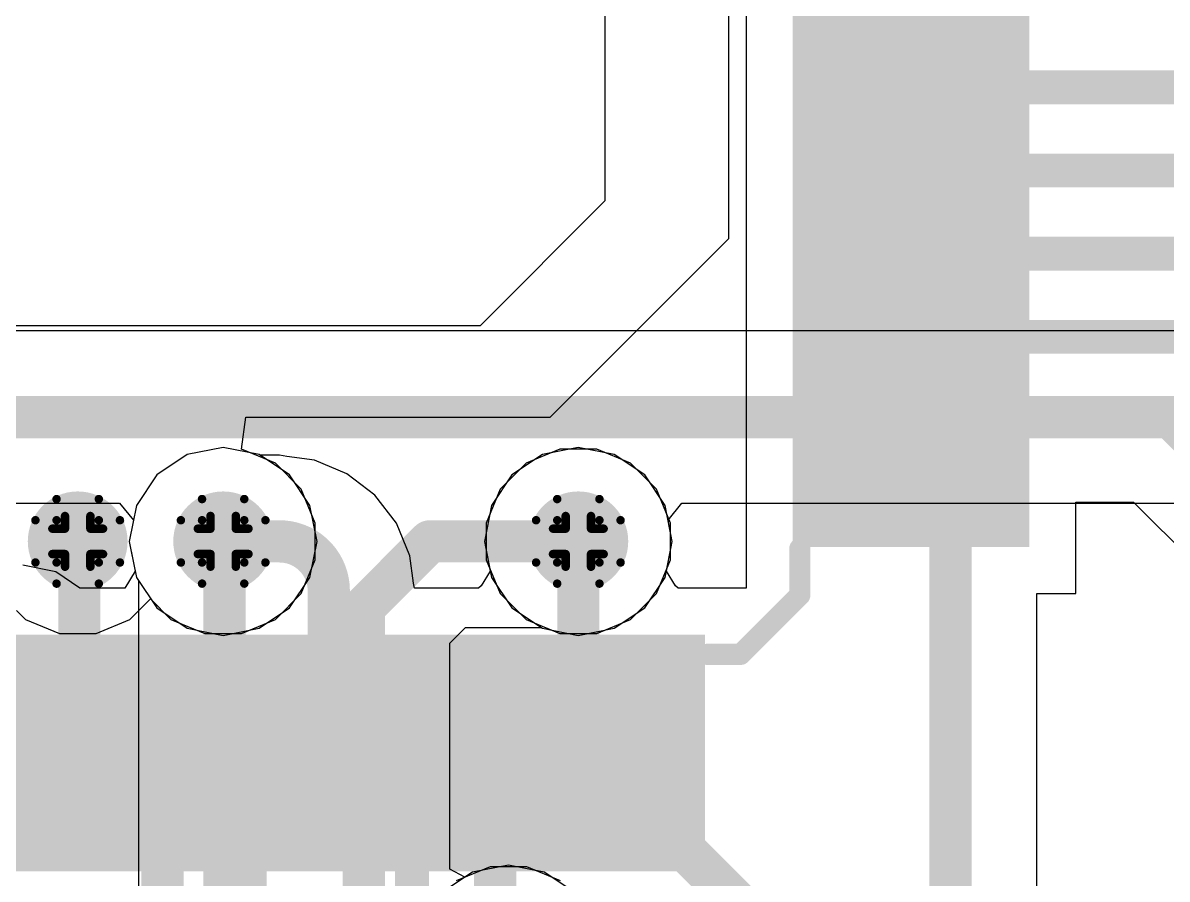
# Model space of a CAD drawing. Header units: inches. Extents: x 0 to 198, y 0 to 199.
# Drawn here: x 3.6779 to 3.9487, y 3.0041 to 3.2067 of the extents above; entities that cross this region are included whole.
import ezdxf

# ---------------------------------------------------------------- set-up
doc = ezdxf.new("R2010")
doc.units = ezdxf.units.IN
doc.header["$MEASUREMENT"] = 0
for name, color, linetype in [('Bottom Layer', 5, 'Continuous'), ('Drill Drawing', 1, 'Continuous'), ('Layer 1', 16, 'Continuous'), ('Layer 2', 76, 'Continuous'), ('Top Layer', 1, 'Continuous'), ('Top Overlay', 2, 'Continuous'), ('Top Paste', 8, 'Continuous'), ('Top Solder', 216, 'Continuous'), ('Via Holes', 16, 'Continuous')]:
    doc.layers.add(name, color=color, linetype=linetype)

# ---------------------------------------------------------------- blocks, each defined once
blk = doc.blocks.new('48_LQFP__7_7___33')
at = {"layer": 'Top Layer'}
for points in [[(-0.00354, 0.19134), (-0.00354, 0.14331), (-0.01614, 0.14331), (-0.01614, 0.19134)], [(0.01614, 0.19134), (0.01614, 0.14331), (0.00354, 0.14331), (0.00354, 0.19134)], [(0.03583, 0.19134), (0.03583, 0.14331), (0.02323, 0.14331), (0.02323, 0.19134)], [(0.05551, 0.19134), (0.05551, 0.14331), (0.04291, 0.14331), (0.04291, 0.19134)], [(0.0752, 0.19134), (0.0752, 0.14331), (0.0626, 0.14331), (0.0626, 0.19134)], [(0.09488, 0.19134), (0.09488, 0.14331), (0.08228, 0.14331), (0.08228, 0.19134)], [(0.11457, 0.19134), (0.11457, 0.14331), (0.10197, 0.14331), (0.10197, 0.19134)], [(0.19134, 0.11457), (0.19134, 0.10197), (0.14331, 0.10197), (0.14331, 0.11457)], [(0.19134, 0.09488), (0.19134, 0.08228), (0.14331, 0.08228), (0.14331, 0.09488)], [(0.19134, 0.0752), (0.19134, 0.0626), (0.14331, 0.0626), (0.14331, 0.0752)], [(0.19134, 0.05551), (0.19134, 0.04291), (0.14331, 0.04291), (0.14331, 0.05551)], [(0.19134, 0.03583), (0.19134, 0.02323), (0.14331, 0.02323), (0.14331, 0.03583)], [(0.19134, 0.01614), (0.19134, 0.00354), (0.14331, 0.00354), (0.14331, 0.01614)], [(0.19134, -0.00354), (0.19134, -0.01614), (0.14331, -0.01614), (0.14331, -0.00354)], [(0.19134, -0.02323), (0.19134, -0.03583), (0.14331, -0.03583), (0.14331, -0.02323)]]:
    blk.add_hatch(color=1, dxfattribs=at).paths.add_polyline_path(points)
at = {"layer": 'Top Paste'}
for points in [[(-0.00354, 0.19134), (-0.00354, 0.14331), (-0.01614, 0.14331), (-0.01614, 0.19134)], [(0.01614, 0.19134), (0.01614, 0.14331), (0.00354, 0.14331), (0.00354, 0.19134)], [(0.03583, 0.19134), (0.03583, 0.14331), (0.02323, 0.14331), (0.02323, 0.19134)], [(0.05551, 0.19134), (0.05551, 0.14331), (0.04291, 0.14331), (0.04291, 0.19134)], [(0.0752, 0.19134), (0.0752, 0.14331), (0.0626, 0.14331), (0.0626, 0.19134)], [(0.09488, 0.19134), (0.09488, 0.14331), (0.08228, 0.14331), (0.08228, 0.19134)], [(0.11457, 0.19134), (0.11457, 0.14331), (0.10197, 0.14331), (0.10197, 0.19134)], [(0.19134, 0.11457), (0.19134, 0.10197), (0.14331, 0.10197), (0.14331, 0.11457)], [(0.19134, 0.09488), (0.19134, 0.08228), (0.14331, 0.08228), (0.14331, 0.09488)], [(0.19134, 0.0752), (0.19134, 0.0626), (0.14331, 0.0626), (0.14331, 0.0752)], [(0.19134, 0.05551), (0.19134, 0.04291), (0.14331, 0.04291), (0.14331, 0.05551)], [(0.19134, 0.03583), (0.19134, 0.02323), (0.14331, 0.02323), (0.14331, 0.03583)], [(0.19134, 0.01614), (0.19134, 0.00354), (0.14331, 0.00354), (0.14331, 0.01614)], [(0.19134, -0.00354), (0.19134, -0.01614), (0.14331, -0.01614), (0.14331, -0.00354)], [(0.19134, -0.02323), (0.19134, -0.03583), (0.14331, -0.03583), (0.14331, -0.02323)]]:
    blk.add_hatch(color=8, dxfattribs=at).paths.add_polyline_path(points)
at = {"layer": 'Top Solder'}
for points in [[(0.00046, 0.19534), (0.00046, 0.13931), (-0.02014, 0.13931), (-0.02014, 0.19534)], [(0.02014, 0.19534), (0.02014, 0.13931), (-0.00046, 0.13931), (-0.00046, 0.19534)], [(0.03983, 0.19534), (0.03983, 0.13931), (0.01923, 0.13931), (0.01923, 0.19534)], [(0.05951, 0.19534), (0.05951, 0.13931), (0.03891, 0.13931), (0.03891, 0.19534)], [(0.0792, 0.19534), (0.0792, 0.13931), (0.0586, 0.13931), (0.0586, 0.19534)], [(0.09888, 0.19534), (0.09888, 0.13931), (0.07828, 0.13931), (0.07828, 0.19534)], [(0.11857, 0.19534), (0.11857, 0.13931), (0.09797, 0.13931), (0.09797, 0.19534)], [(0.19534, 0.11857), (0.19534, 0.09797), (0.13931, 0.09797), (0.13931, 0.11857)], [(0.19534, 0.09888), (0.19534, 0.07828), (0.13931, 0.07828), (0.13931, 0.09888)], [(0.19534, 0.0792), (0.19534, 0.0586), (0.13931, 0.0586), (0.13931, 0.0792)], [(0.19534, 0.05951), (0.19534, 0.03891), (0.13931, 0.03891), (0.13931, 0.05951)], [(0.19534, 0.03983), (0.19534, 0.01923), (0.13931, 0.01923), (0.13931, 0.03983)], [(0.19534, 0.02014), (0.19534, -0.00046), (0.13931, -0.00046), (0.13931, 0.02014)], [(0.19534, 0.00046), (0.19534, -0.02014), (0.13931, -0.02014), (0.13931, 0.00046)], [(0.19534, -0.01923), (0.19534, -0.03983), (0.13931, -0.03983), (0.13931, -0.01923)], [(0.19534, -0.03891), (0.19534, -0.05951), (0.13931, -0.05951), (0.13931, -0.03891)]]:
    blk.add_hatch(color=216, dxfattribs=at).paths.add_polyline_path(points)
at = {"layer": 'Top Overlay'}
for points in [[(0.13, 0.141, 0.005, 0.005, 0), (0.119, 0.141, 0.005, 0.005, 0)], [(0.144, 0.127, 0.005, 0.005, 0), (0.13, 0.141, 0.005, 0.005, 0)], [(0.144, 0.119, 0.005, 0.005, 0), (0.144, 0.127, 0.005, 0.005, 0)]]:
    blk.add_lwpolyline(points, format="xyseb", dxfattribs=at)
for points in [[(0.11775, 0.141, 0.0025, 0.0025, 1), (0.12025, 0.141, 0.0025, 0.0025, 1)], [(0.12875, 0.141, 0.0025, 0.0025, 1), (0.13125, 0.141, 0.0025, 0.0025, 1)], [(0.12875, 0.141, 0.0025, 0.0025, 1), (0.13125, 0.141, 0.0025, 0.0025, 1)], [(0.14275, 0.127, 0.0025, 0.0025, 1), (0.14525, 0.127, 0.0025, 0.0025, 1)], [(0.14275, 0.127, 0.0025, 0.0025, 1), (0.14525, 0.127, 0.0025, 0.0025, 1)], [(0.14275, 0.119, 0.0025, 0.0025, 1), (0.14525, 0.119, 0.0025, 0.0025, 1)]]:
    blk.add_lwpolyline(points, format="xyseb", close=True, dxfattribs=at)

msp = doc.modelspace()

# ---------------------------------------------------------------- hatches: boundary and pattern name
at = {"layer": 'Bottom Layer'}
h = msp.add_hatch(color=5, dxfattribs=at)
edge = h.paths.add_edge_path()
edge.add_arc((3.6909, 3.08401), 0.01181, 0, 360)
h = msp.add_hatch(color=5, dxfattribs=at)
edge = h.paths.add_edge_path()
edge.add_arc((3.72533, 3.08401), 0.01181, 0, 360)
h = msp.add_hatch(color=5, dxfattribs=at)
edge = h.paths.add_edge_path()
edge.add_arc((3.80939, 3.08401), 0.01181, 0, 360)
at = {"layer": 'Layer 1'}
h = msp.add_hatch(color=16, dxfattribs=at)
edge = h.paths.add_edge_path()
edge.add_arc((3.6909, 3.08401), 0.01181, 0, 360)
h = msp.add_hatch(color=16, dxfattribs=at)
edge = h.paths.add_edge_path()
edge.add_arc((3.72533, 3.08401), 0.01181, 0, 360)
h = msp.add_hatch(color=16, dxfattribs=at)
edge = h.paths.add_edge_path()
edge.add_arc((3.80939, 3.08401), 0.01181, 0, 360)
at = {"layer": 'Layer 2'}
h = msp.add_hatch(color=76, dxfattribs=at)
edge = h.paths.add_edge_path()
edge.add_arc((3.6909, 3.08401), 0.01181, 0, 360)
h = msp.add_hatch(color=76, dxfattribs=at)
edge = h.paths.add_edge_path()
edge.add_arc((3.72533, 3.08401), 0.01181, 0, 360)
h = msp.add_hatch(color=76, dxfattribs=at)
edge = h.paths.add_edge_path()
edge.add_arc((3.80939, 3.08401), 0.01181, 0, 360)
at = {"layer": 'Top Layer'}
h = msp.add_hatch(color=1, dxfattribs=at)
edge = h.paths.add_edge_path()
edge.add_arc((3.6909, 3.08401), 0.01181, 0, 360)
h = msp.add_hatch(color=1, dxfattribs=at)
edge = h.paths.add_edge_path()
edge.add_arc((3.72533, 3.08401), 0.01181, 0, 360)
h = msp.add_hatch(color=1, dxfattribs=at)
edge = h.paths.add_edge_path()
edge.add_arc((3.80939, 3.08401), 0.01181, 0, 360)
at = {"layer": 'Via Holes'}
h = msp.add_hatch(color=7, dxfattribs=at)
edge = h.paths.add_edge_path()
edge.add_arc((3.6909, 3.08401), 0.00591, 0, 360)
h = msp.add_hatch(color=7, dxfattribs=at)
edge = h.paths.add_edge_path()
edge.add_arc((3.72533, 3.08401), 0.00591, 0, 360)
h = msp.add_hatch(color=7, dxfattribs=at)
edge = h.paths.add_edge_path()
edge.add_arc((3.80939, 3.08401), 0.00591, 0, 360)

# ---------------------------------------------------------------- linework, layer by layer
at = {"layer": 'Bottom Layer'}
for p, q in [((3.96196, 3.1338), (3.62372, 3.1338)), ((3.67605, 3.09302), (3.70081, 3.09302)), ((3.70081, 3.09302), (3.70409, 3.08902)), ((3.83063, 3.08902), (3.83391, 3.09302)), ((3.83391, 3.09302), (3.95351, 3.09302)), ((3.70409, 3.08902), (3.7031, 3.08401)), ((3.83163, 3.08401), (3.83063, 3.08902)), ((3.7031, 3.08401), (3.70479, 3.0755)), ((3.82993, 3.0755), (3.83163, 3.08401)), ((3.70479, 3.0755), (3.70527, 3.07477)), ((3.70527, 3.07477), (3.70527, 2.76724)), ((3.82511, 3.06829), (3.82993, 3.0755)), ((3.8179, 3.06347), (3.82511, 3.06829)), ((3.77901, 3.05994), (3.78269, 3.06362)), ((3.78269, 3.06362), (3.80065, 3.06362)), ((3.80065, 3.06362), (3.80088, 3.06347)), ((3.80088, 3.06347), (3.80939, 3.06177)), ((3.80939, 3.06177), (3.8179, 3.06347)), ((3.77901, 3.00643), (3.77901, 3.05994)), ((3.78253, 3.00454), (3.77901, 3.00643)), ((3.79283, 3.00743), (3.78432, 3.00574)), ((3.80134, 3.00574), (3.79283, 3.00743)), ((3.78432, 3.00574), (3.78253, 3.00454)), ((3.80855, 3.00092), (3.80134, 3.00574))]:
    msp.add_line(p, q, dxfattribs=at)
for points in [[(3.60394, 3.11341, 0.01, 0.01, 0), (3.96196, 3.11341, 0.01, 0.01, 0)], [(3.72533, 3.08401, 0.01, 0.01, 0), (3.72567, 3.08368, 0.01, 0.01, 0)], [(3.72567, 2.33233, 0.01, 0.01, 0), (3.72567, 3.08368, 0.01, 0.01, 0)], [(3.75862, 3.06838, 0.01, 0.01, 0), (3.77424, 3.08401, 0.01, 0.01, 0)], [(3.77424, 3.08401, 0.01, 0.01, 0), (3.80939, 3.08401, 0.01, 0.01, 0)], [(3.75862, 2.35138, 0.01, 0.01, 0), (3.75862, 3.06838, 0.01, 0.01, 0)]]:
    msp.add_lwpolyline(points, format="xyseb", dxfattribs=at)
for points in [[(3.72283, 3.08401, 0.005, 0.005, 1), (3.72783, 3.08401, 0.005, 0.005, 1)], [(3.72317, 3.08368, 0.005, 0.005, 1), (3.72817, 3.08368, 0.005, 0.005, 1)], [(3.72317, 3.08368, 0.005, 0.005, 1), (3.72817, 3.08368, 0.005, 0.005, 1)], [(3.77174, 3.08401, 0.005, 0.005, 1), (3.77674, 3.08401, 0.005, 0.005, 1)], [(3.77174, 3.08401, 0.005, 0.005, 1), (3.77674, 3.08401, 0.005, 0.005, 1)], [(3.80689, 3.08401, 0.005, 0.005, 1), (3.81189, 3.08401, 0.005, 0.005, 1)], [(3.75612, 3.06838, 0.005, 0.005, 1), (3.76112, 3.06838, 0.005, 0.005, 1)], [(3.75612, 3.06838, 0.005, 0.005, 1), (3.76112, 3.06838, 0.005, 0.005, 1)]]:
    msp.add_lwpolyline(points, format="xyseb", close=True, dxfattribs=at)
at = {"layer": 'Drill Drawing'}
for points in [[(3.6859, 3.08901, 0.002, 0.002, 0), (3.6859, 3.09401, 0.002, 0.002, 0)], [(3.6859, 3.09401, 0.002, 0.002, 0), (3.6959, 3.09401, 0.002, 0.002, 0)], [(3.6959, 3.08901, 0.002, 0.002, 0), (3.6959, 3.09401, 0.002, 0.002, 0)], [(3.72033, 3.08901, 0.002, 0.002, 0), (3.72033, 3.09401, 0.002, 0.002, 0)], [(3.72033, 3.09401, 0.002, 0.002, 0), (3.73033, 3.09401, 0.002, 0.002, 0)], [(3.73033, 3.08901, 0.002, 0.002, 0), (3.73033, 3.09401, 0.002, 0.002, 0)], [(3.80439, 3.08901, 0.002, 0.002, 0), (3.80439, 3.09401, 0.002, 0.002, 0)], [(3.80439, 3.09401, 0.002, 0.002, 0), (3.81439, 3.09401, 0.002, 0.002, 0)], [(3.81439, 3.08901, 0.002, 0.002, 0), (3.81439, 3.09401, 0.002, 0.002, 0)], [(3.6809, 3.07901, 0.002, 0.002, 0), (3.6809, 3.08901, 0.002, 0.002, 0)], [(3.6809, 3.08901, 0.002, 0.002, 0), (3.6859, 3.08901, 0.002, 0.002, 0)], [(3.6879, 3.08701, 0.002, 0.002, 0), (3.6879, 3.09001, 0.002, 0.002, 0)], [(3.6879, 3.09001, 0.002, 0.002, 0), (3.6939, 3.09001, 0.002, 0.002, 0)], [(3.6939, 3.08701, 0.002, 0.002, 0), (3.6939, 3.09001, 0.002, 0.002, 0)], [(3.6959, 3.08901, 0.002, 0.002, 0), (3.7009, 3.08901, 0.002, 0.002, 0)], [(3.7009, 3.07901, 0.002, 0.002, 0), (3.7009, 3.08901, 0.002, 0.002, 0)], [(3.71533, 3.07901, 0.002, 0.002, 0), (3.71533, 3.08901, 0.002, 0.002, 0)], [(3.71533, 3.08901, 0.002, 0.002, 0), (3.72033, 3.08901, 0.002, 0.002, 0)], [(3.72233, 3.08701, 0.002, 0.002, 0), (3.72233, 3.09001, 0.002, 0.002, 0)], [(3.72233, 3.09001, 0.002, 0.002, 0), (3.72833, 3.09001, 0.002, 0.002, 0)], [(3.72833, 3.08701, 0.002, 0.002, 0), (3.72833, 3.09001, 0.002, 0.002, 0)], [(3.73033, 3.08901, 0.002, 0.002, 0), (3.73533, 3.08901, 0.002, 0.002, 0)], [(3.73533, 3.07901, 0.002, 0.002, 0), (3.73533, 3.08901, 0.002, 0.002, 0)], [(3.79939, 3.07901, 0.002, 0.002, 0), (3.79939, 3.08901, 0.002, 0.002, 0)], [(3.79939, 3.08901, 0.002, 0.002, 0), (3.80439, 3.08901, 0.002, 0.002, 0)], [(3.80639, 3.08701, 0.002, 0.002, 0), (3.80639, 3.09001, 0.002, 0.002, 0)], [(3.80639, 3.09001, 0.002, 0.002, 0), (3.81239, 3.09001, 0.002, 0.002, 0)], [(3.81239, 3.08701, 0.002, 0.002, 0), (3.81239, 3.09001, 0.002, 0.002, 0)], [(3.81439, 3.08901, 0.002, 0.002, 0), (3.81939, 3.08901, 0.002, 0.002, 0)], [(3.81939, 3.07901, 0.002, 0.002, 0), (3.81939, 3.08901, 0.002, 0.002, 0)], [(3.6849, 3.08101, 0.002, 0.002, 0), (3.6849, 3.08701, 0.002, 0.002, 0)], [(3.6849, 3.08701, 0.002, 0.002, 0), (3.6879, 3.08701, 0.002, 0.002, 0)], [(3.6939, 3.08701, 0.002, 0.002, 0), (3.6969, 3.08701, 0.002, 0.002, 0)], [(3.6969, 3.08101, 0.002, 0.002, 0), (3.6969, 3.08701, 0.002, 0.002, 0)], [(3.71933, 3.08101, 0.002, 0.002, 0), (3.71933, 3.08701, 0.002, 0.002, 0)], [(3.71933, 3.08701, 0.002, 0.002, 0), (3.72233, 3.08701, 0.002, 0.002, 0)], [(3.72833, 3.08701, 0.002, 0.002, 0), (3.73133, 3.08701, 0.002, 0.002, 0)], [(3.73133, 3.08101, 0.002, 0.002, 0), (3.73133, 3.08701, 0.002, 0.002, 0)], [(3.80339, 3.08101, 0.002, 0.002, 0), (3.80339, 3.08701, 0.002, 0.002, 0)], [(3.80339, 3.08701, 0.002, 0.002, 0), (3.80639, 3.08701, 0.002, 0.002, 0)], [(3.81239, 3.08701, 0.002, 0.002, 0), (3.81539, 3.08701, 0.002, 0.002, 0)], [(3.81539, 3.08101, 0.002, 0.002, 0), (3.81539, 3.08701, 0.002, 0.002, 0)], [(3.6849, 3.08101, 0.002, 0.002, 0), (3.6879, 3.08101, 0.002, 0.002, 0)], [(3.6879, 3.07801, 0.002, 0.002, 0), (3.6879, 3.08101, 0.002, 0.002, 0)], [(3.6939, 3.08101, 0.002, 0.002, 0), (3.6969, 3.08101, 0.002, 0.002, 0)], [(3.6939, 3.07801, 0.002, 0.002, 0), (3.6939, 3.08101, 0.002, 0.002, 0)], [(3.71933, 3.08101, 0.002, 0.002, 0), (3.72233, 3.08101, 0.002, 0.002, 0)], [(3.72233, 3.07801, 0.002, 0.002, 0), (3.72233, 3.08101, 0.002, 0.002, 0)], [(3.72833, 3.08101, 0.002, 0.002, 0), (3.73133, 3.08101, 0.002, 0.002, 0)], [(3.72833, 3.07801, 0.002, 0.002, 0), (3.72833, 3.08101, 0.002, 0.002, 0)], [(3.80339, 3.08101, 0.002, 0.002, 0), (3.80639, 3.08101, 0.002, 0.002, 0)], [(3.80639, 3.07801, 0.002, 0.002, 0), (3.80639, 3.08101, 0.002, 0.002, 0)], [(3.81239, 3.08101, 0.002, 0.002, 0), (3.81539, 3.08101, 0.002, 0.002, 0)], [(3.81239, 3.07801, 0.002, 0.002, 0), (3.81239, 3.08101, 0.002, 0.002, 0)], [(3.6809, 3.07901, 0.002, 0.002, 0), (3.6859, 3.07901, 0.002, 0.002, 0)], [(3.6859, 3.07401, 0.002, 0.002, 0), (3.6859, 3.07901, 0.002, 0.002, 0)], [(3.6959, 3.07901, 0.002, 0.002, 0), (3.7009, 3.07901, 0.002, 0.002, 0)], [(3.6959, 3.07401, 0.002, 0.002, 0), (3.6959, 3.07901, 0.002, 0.002, 0)], [(3.71533, 3.07901, 0.002, 0.002, 0), (3.72033, 3.07901, 0.002, 0.002, 0)], [(3.72033, 3.07401, 0.002, 0.002, 0), (3.72033, 3.07901, 0.002, 0.002, 0)], [(3.73033, 3.07901, 0.002, 0.002, 0), (3.73533, 3.07901, 0.002, 0.002, 0)], [(3.73033, 3.07401, 0.002, 0.002, 0), (3.73033, 3.07901, 0.002, 0.002, 0)], [(3.79939, 3.07901, 0.002, 0.002, 0), (3.80439, 3.07901, 0.002, 0.002, 0)], [(3.80439, 3.07401, 0.002, 0.002, 0), (3.80439, 3.07901, 0.002, 0.002, 0)], [(3.81439, 3.07901, 0.002, 0.002, 0), (3.81939, 3.07901, 0.002, 0.002, 0)], [(3.81439, 3.07401, 0.002, 0.002, 0), (3.81439, 3.07901, 0.002, 0.002, 0)], [(3.6879, 3.07801, 0.002, 0.002, 0), (3.6939, 3.07801, 0.002, 0.002, 0)], [(3.72233, 3.07801, 0.002, 0.002, 0), (3.72833, 3.07801, 0.002, 0.002, 0)], [(3.80639, 3.07801, 0.002, 0.002, 0), (3.81239, 3.07801, 0.002, 0.002, 0)], [(3.6859, 3.07401, 0.002, 0.002, 0), (3.6959, 3.07401, 0.002, 0.002, 0)], [(3.72033, 3.07401, 0.002, 0.002, 0), (3.73033, 3.07401, 0.002, 0.002, 0)], [(3.80439, 3.07401, 0.002, 0.002, 0), (3.81439, 3.07401, 0.002, 0.002, 0)]]:
    msp.add_lwpolyline(points, format="xyseb", dxfattribs=at)
for points in [[(3.6854, 3.09401, 0.001, 0.001, 1), (3.6864, 3.09401, 0.001, 0.001, 1)], [(3.6854, 3.09401, 0.001, 0.001, 1), (3.6864, 3.09401, 0.001, 0.001, 1)], [(3.6954, 3.09401, 0.001, 0.001, 1), (3.6964, 3.09401, 0.001, 0.001, 1)], [(3.6954, 3.09401, 0.001, 0.001, 1), (3.6964, 3.09401, 0.001, 0.001, 1)], [(3.71983, 3.09401, 0.001, 0.001, 1), (3.72083, 3.09401, 0.001, 0.001, 1)], [(3.71983, 3.09401, 0.001, 0.001, 1), (3.72083, 3.09401, 0.001, 0.001, 1)], [(3.72983, 3.09401, 0.001, 0.001, 1), (3.73083, 3.09401, 0.001, 0.001, 1)], [(3.72983, 3.09401, 0.001, 0.001, 1), (3.73083, 3.09401, 0.001, 0.001, 1)], [(3.80389, 3.09401, 0.001, 0.001, 1), (3.80489, 3.09401, 0.001, 0.001, 1)], [(3.80389, 3.09401, 0.001, 0.001, 1), (3.80489, 3.09401, 0.001, 0.001, 1)], [(3.81389, 3.09401, 0.001, 0.001, 1), (3.81489, 3.09401, 0.001, 0.001, 1)], [(3.81389, 3.09401, 0.001, 0.001, 1), (3.81489, 3.09401, 0.001, 0.001, 1)], [(3.6804, 3.08901, 0.001, 0.001, 1), (3.6814, 3.08901, 0.001, 0.001, 1)], [(3.6804, 3.08901, 0.001, 0.001, 1), (3.6814, 3.08901, 0.001, 0.001, 1)], [(3.6854, 3.08901, 0.001, 0.001, 1), (3.6864, 3.08901, 0.001, 0.001, 1)], [(3.6854, 3.08901, 0.001, 0.001, 1), (3.6864, 3.08901, 0.001, 0.001, 1)], [(3.6874, 3.09001, 0.001, 0.001, 1), (3.6884, 3.09001, 0.001, 0.001, 1)], [(3.6874, 3.09001, 0.001, 0.001, 1), (3.6884, 3.09001, 0.001, 0.001, 1)], [(3.6934, 3.09001, 0.001, 0.001, 1), (3.6944, 3.09001, 0.001, 0.001, 1)], [(3.6934, 3.09001, 0.001, 0.001, 1), (3.6944, 3.09001, 0.001, 0.001, 1)], [(3.6954, 3.08901, 0.001, 0.001, 1), (3.6964, 3.08901, 0.001, 0.001, 1)], [(3.6954, 3.08901, 0.001, 0.001, 1), (3.6964, 3.08901, 0.001, 0.001, 1)], [(3.7004, 3.08901, 0.001, 0.001, 1), (3.7014, 3.08901, 0.001, 0.001, 1)], [(3.7004, 3.08901, 0.001, 0.001, 1), (3.7014, 3.08901, 0.001, 0.001, 1)], [(3.71483, 3.08901, 0.001, 0.001, 1), (3.71583, 3.08901, 0.001, 0.001, 1)], [(3.71483, 3.08901, 0.001, 0.001, 1), (3.71583, 3.08901, 0.001, 0.001, 1)], [(3.71983, 3.08901, 0.001, 0.001, 1), (3.72083, 3.08901, 0.001, 0.001, 1)], [(3.71983, 3.08901, 0.001, 0.001, 1), (3.72083, 3.08901, 0.001, 0.001, 1)], [(3.72183, 3.09001, 0.001, 0.001, 1), (3.72283, 3.09001, 0.001, 0.001, 1)], [(3.72183, 3.09001, 0.001, 0.001, 1), (3.72283, 3.09001, 0.001, 0.001, 1)], [(3.72783, 3.09001, 0.001, 0.001, 1), (3.72883, 3.09001, 0.001, 0.001, 1)], [(3.72783, 3.09001, 0.001, 0.001, 1), (3.72883, 3.09001, 0.001, 0.001, 1)], [(3.72983, 3.08901, 0.001, 0.001, 1), (3.73083, 3.08901, 0.001, 0.001, 1)], [(3.72983, 3.08901, 0.001, 0.001, 1), (3.73083, 3.08901, 0.001, 0.001, 1)], [(3.73483, 3.08901, 0.001, 0.001, 1), (3.73583, 3.08901, 0.001, 0.001, 1)], [(3.73483, 3.08901, 0.001, 0.001, 1), (3.73583, 3.08901, 0.001, 0.001, 1)], [(3.79889, 3.08901, 0.001, 0.001, 1), (3.79989, 3.08901, 0.001, 0.001, 1)], [(3.79889, 3.08901, 0.001, 0.001, 1), (3.79989, 3.08901, 0.001, 0.001, 1)], [(3.80389, 3.08901, 0.001, 0.001, 1), (3.80489, 3.08901, 0.001, 0.001, 1)], [(3.80389, 3.08901, 0.001, 0.001, 1), (3.80489, 3.08901, 0.001, 0.001, 1)], [(3.80589, 3.09001, 0.001, 0.001, 1), (3.80689, 3.09001, 0.001, 0.001, 1)], [(3.80589, 3.09001, 0.001, 0.001, 1), (3.80689, 3.09001, 0.001, 0.001, 1)], [(3.81189, 3.09001, 0.001, 0.001, 1), (3.81289, 3.09001, 0.001, 0.001, 1)], [(3.81189, 3.09001, 0.001, 0.001, 1), (3.81289, 3.09001, 0.001, 0.001, 1)], [(3.81389, 3.08901, 0.001, 0.001, 1), (3.81489, 3.08901, 0.001, 0.001, 1)], [(3.81389, 3.08901, 0.001, 0.001, 1), (3.81489, 3.08901, 0.001, 0.001, 1)], [(3.81889, 3.08901, 0.001, 0.001, 1), (3.81989, 3.08901, 0.001, 0.001, 1)], [(3.81889, 3.08901, 0.001, 0.001, 1), (3.81989, 3.08901, 0.001, 0.001, 1)], [(3.6844, 3.08701, 0.001, 0.001, 1), (3.6854, 3.08701, 0.001, 0.001, 1)], [(3.6844, 3.08701, 0.001, 0.001, 1), (3.6854, 3.08701, 0.001, 0.001, 1)], [(3.6874, 3.08701, 0.001, 0.001, 1), (3.6884, 3.08701, 0.001, 0.001, 1)], [(3.6874, 3.08701, 0.001, 0.001, 1), (3.6884, 3.08701, 0.001, 0.001, 1)], [(3.6934, 3.08701, 0.001, 0.001, 1), (3.6944, 3.08701, 0.001, 0.001, 1)], [(3.6934, 3.08701, 0.001, 0.001, 1), (3.6944, 3.08701, 0.001, 0.001, 1)], [(3.6964, 3.08701, 0.001, 0.001, 1), (3.6974, 3.08701, 0.001, 0.001, 1)], [(3.6964, 3.08701, 0.001, 0.001, 1), (3.6974, 3.08701, 0.001, 0.001, 1)], [(3.71883, 3.08701, 0.001, 0.001, 1), (3.71983, 3.08701, 0.001, 0.001, 1)], [(3.71883, 3.08701, 0.001, 0.001, 1), (3.71983, 3.08701, 0.001, 0.001, 1)], [(3.72183, 3.08701, 0.001, 0.001, 1), (3.72283, 3.08701, 0.001, 0.001, 1)], [(3.72183, 3.08701, 0.001, 0.001, 1), (3.72283, 3.08701, 0.001, 0.001, 1)], [(3.72783, 3.08701, 0.001, 0.001, 1), (3.72883, 3.08701, 0.001, 0.001, 1)], [(3.72783, 3.08701, 0.001, 0.001, 1), (3.72883, 3.08701, 0.001, 0.001, 1)], [(3.73083, 3.08701, 0.001, 0.001, 1), (3.73183, 3.08701, 0.001, 0.001, 1)], [(3.73083, 3.08701, 0.001, 0.001, 1), (3.73183, 3.08701, 0.001, 0.001, 1)], [(3.80289, 3.08701, 0.001, 0.001, 1), (3.80389, 3.08701, 0.001, 0.001, 1)], [(3.80289, 3.08701, 0.001, 0.001, 1), (3.80389, 3.08701, 0.001, 0.001, 1)], [(3.80589, 3.08701, 0.001, 0.001, 1), (3.80689, 3.08701, 0.001, 0.001, 1)], [(3.80589, 3.08701, 0.001, 0.001, 1), (3.80689, 3.08701, 0.001, 0.001, 1)], [(3.81189, 3.08701, 0.001, 0.001, 1), (3.81289, 3.08701, 0.001, 0.001, 1)], [(3.81189, 3.08701, 0.001, 0.001, 1), (3.81289, 3.08701, 0.001, 0.001, 1)], [(3.81489, 3.08701, 0.001, 0.001, 1), (3.81589, 3.08701, 0.001, 0.001, 1)], [(3.81489, 3.08701, 0.001, 0.001, 1), (3.81589, 3.08701, 0.001, 0.001, 1)], [(3.6844, 3.08101, 0.001, 0.001, 1), (3.6854, 3.08101, 0.001, 0.001, 1)], [(3.6844, 3.08101, 0.001, 0.001, 1), (3.6854, 3.08101, 0.001, 0.001, 1)], [(3.6874, 3.08101, 0.001, 0.001, 1), (3.6884, 3.08101, 0.001, 0.001, 1)], [(3.6874, 3.08101, 0.001, 0.001, 1), (3.6884, 3.08101, 0.001, 0.001, 1)], [(3.6934, 3.08101, 0.001, 0.001, 1), (3.6944, 3.08101, 0.001, 0.001, 1)], [(3.6934, 3.08101, 0.001, 0.001, 1), (3.6944, 3.08101, 0.001, 0.001, 1)], [(3.6964, 3.08101, 0.001, 0.001, 1), (3.6974, 3.08101, 0.001, 0.001, 1)], [(3.6964, 3.08101, 0.001, 0.001, 1), (3.6974, 3.08101, 0.001, 0.001, 1)], [(3.71883, 3.08101, 0.001, 0.001, 1), (3.71983, 3.08101, 0.001, 0.001, 1)], [(3.71883, 3.08101, 0.001, 0.001, 1), (3.71983, 3.08101, 0.001, 0.001, 1)], [(3.72183, 3.08101, 0.001, 0.001, 1), (3.72283, 3.08101, 0.001, 0.001, 1)], [(3.72183, 3.08101, 0.001, 0.001, 1), (3.72283, 3.08101, 0.001, 0.001, 1)], [(3.72783, 3.08101, 0.001, 0.001, 1), (3.72883, 3.08101, 0.001, 0.001, 1)], [(3.72783, 3.08101, 0.001, 0.001, 1), (3.72883, 3.08101, 0.001, 0.001, 1)], [(3.73083, 3.08101, 0.001, 0.001, 1), (3.73183, 3.08101, 0.001, 0.001, 1)], [(3.73083, 3.08101, 0.001, 0.001, 1), (3.73183, 3.08101, 0.001, 0.001, 1)], [(3.80289, 3.08101, 0.001, 0.001, 1), (3.80389, 3.08101, 0.001, 0.001, 1)], [(3.80289, 3.08101, 0.001, 0.001, 1), (3.80389, 3.08101, 0.001, 0.001, 1)], [(3.80589, 3.08101, 0.001, 0.001, 1), (3.80689, 3.08101, 0.001, 0.001, 1)], [(3.80589, 3.08101, 0.001, 0.001, 1), (3.80689, 3.08101, 0.001, 0.001, 1)], [(3.81189, 3.08101, 0.001, 0.001, 1), (3.81289, 3.08101, 0.001, 0.001, 1)], [(3.81189, 3.08101, 0.001, 0.001, 1), (3.81289, 3.08101, 0.001, 0.001, 1)], [(3.81489, 3.08101, 0.001, 0.001, 1), (3.81589, 3.08101, 0.001, 0.001, 1)], [(3.81489, 3.08101, 0.001, 0.001, 1), (3.81589, 3.08101, 0.001, 0.001, 1)], [(3.6804, 3.07901, 0.001, 0.001, 1), (3.6814, 3.07901, 0.001, 0.001, 1)], [(3.6804, 3.07901, 0.001, 0.001, 1), (3.6814, 3.07901, 0.001, 0.001, 1)], [(3.6854, 3.07901, 0.001, 0.001, 1), (3.6864, 3.07901, 0.001, 0.001, 1)], [(3.6854, 3.07901, 0.001, 0.001, 1), (3.6864, 3.07901, 0.001, 0.001, 1)], [(3.6954, 3.07901, 0.001, 0.001, 1), (3.6964, 3.07901, 0.001, 0.001, 1)], [(3.6954, 3.07901, 0.001, 0.001, 1), (3.6964, 3.07901, 0.001, 0.001, 1)], [(3.7004, 3.07901, 0.001, 0.001, 1), (3.7014, 3.07901, 0.001, 0.001, 1)], [(3.7004, 3.07901, 0.001, 0.001, 1), (3.7014, 3.07901, 0.001, 0.001, 1)], [(3.71483, 3.07901, 0.001, 0.001, 1), (3.71583, 3.07901, 0.001, 0.001, 1)], [(3.71483, 3.07901, 0.001, 0.001, 1), (3.71583, 3.07901, 0.001, 0.001, 1)], [(3.71983, 3.07901, 0.001, 0.001, 1), (3.72083, 3.07901, 0.001, 0.001, 1)], [(3.71983, 3.07901, 0.001, 0.001, 1), (3.72083, 3.07901, 0.001, 0.001, 1)], [(3.72983, 3.07901, 0.001, 0.001, 1), (3.73083, 3.07901, 0.001, 0.001, 1)], [(3.72983, 3.07901, 0.001, 0.001, 1), (3.73083, 3.07901, 0.001, 0.001, 1)], [(3.73483, 3.07901, 0.001, 0.001, 1), (3.73583, 3.07901, 0.001, 0.001, 1)], [(3.73483, 3.07901, 0.001, 0.001, 1), (3.73583, 3.07901, 0.001, 0.001, 1)], [(3.79889, 3.07901, 0.001, 0.001, 1), (3.79989, 3.07901, 0.001, 0.001, 1)], [(3.79889, 3.07901, 0.001, 0.001, 1), (3.79989, 3.07901, 0.001, 0.001, 1)], [(3.80389, 3.07901, 0.001, 0.001, 1), (3.80489, 3.07901, 0.001, 0.001, 1)], [(3.80389, 3.07901, 0.001, 0.001, 1), (3.80489, 3.07901, 0.001, 0.001, 1)], [(3.81389, 3.07901, 0.001, 0.001, 1), (3.81489, 3.07901, 0.001, 0.001, 1)], [(3.81389, 3.07901, 0.001, 0.001, 1), (3.81489, 3.07901, 0.001, 0.001, 1)], [(3.81889, 3.07901, 0.001, 0.001, 1), (3.81989, 3.07901, 0.001, 0.001, 1)], [(3.81889, 3.07901, 0.001, 0.001, 1), (3.81989, 3.07901, 0.001, 0.001, 1)], [(3.6874, 3.07801, 0.001, 0.001, 1), (3.6884, 3.07801, 0.001, 0.001, 1)], [(3.6874, 3.07801, 0.001, 0.001, 1), (3.6884, 3.07801, 0.001, 0.001, 1)], [(3.6934, 3.07801, 0.001, 0.001, 1), (3.6944, 3.07801, 0.001, 0.001, 1)], [(3.6934, 3.07801, 0.001, 0.001, 1), (3.6944, 3.07801, 0.001, 0.001, 1)], [(3.72183, 3.07801, 0.001, 0.001, 1), (3.72283, 3.07801, 0.001, 0.001, 1)], [(3.72183, 3.07801, 0.001, 0.001, 1), (3.72283, 3.07801, 0.001, 0.001, 1)], [(3.72783, 3.07801, 0.001, 0.001, 1), (3.72883, 3.07801, 0.001, 0.001, 1)], [(3.72783, 3.07801, 0.001, 0.001, 1), (3.72883, 3.07801, 0.001, 0.001, 1)], [(3.80589, 3.07801, 0.001, 0.001, 1), (3.80689, 3.07801, 0.001, 0.001, 1)], [(3.80589, 3.07801, 0.001, 0.001, 1), (3.80689, 3.07801, 0.001, 0.001, 1)], [(3.81189, 3.07801, 0.001, 0.001, 1), (3.81289, 3.07801, 0.001, 0.001, 1)], [(3.81189, 3.07801, 0.001, 0.001, 1), (3.81289, 3.07801, 0.001, 0.001, 1)], [(3.6854, 3.07401, 0.001, 0.001, 1), (3.6864, 3.07401, 0.001, 0.001, 1)], [(3.6854, 3.07401, 0.001, 0.001, 1), (3.6864, 3.07401, 0.001, 0.001, 1)], [(3.6954, 3.07401, 0.001, 0.001, 1), (3.6964, 3.07401, 0.001, 0.001, 1)], [(3.6954, 3.07401, 0.001, 0.001, 1), (3.6964, 3.07401, 0.001, 0.001, 1)], [(3.71983, 3.07401, 0.001, 0.001, 1), (3.72083, 3.07401, 0.001, 0.001, 1)], [(3.71983, 3.07401, 0.001, 0.001, 1), (3.72083, 3.07401, 0.001, 0.001, 1)], [(3.72983, 3.07401, 0.001, 0.001, 1), (3.73083, 3.07401, 0.001, 0.001, 1)], [(3.72983, 3.07401, 0.001, 0.001, 1), (3.73083, 3.07401, 0.001, 0.001, 1)], [(3.80389, 3.07401, 0.001, 0.001, 1), (3.80489, 3.07401, 0.001, 0.001, 1)], [(3.80389, 3.07401, 0.001, 0.001, 1), (3.80489, 3.07401, 0.001, 0.001, 1)], [(3.81389, 3.07401, 0.001, 0.001, 1), (3.81489, 3.07401, 0.001, 0.001, 1)], [(3.81389, 3.07401, 0.001, 0.001, 1), (3.81489, 3.07401, 0.001, 0.001, 1)]]:
    msp.add_lwpolyline(points, format="xyseb", close=True, dxfattribs=at)
at = {"layer": 'Layer 1'}
for p, q in [((3.72533, 3.10625), (3.71682, 3.10456)), ((3.73384, 3.10456), (3.72533, 3.10625)), ((3.80939, 3.10625), (3.80088, 3.10456)), ((3.8179, 3.10456), (3.80939, 3.10625)), ((3.71682, 3.10456), (3.70961, 3.09974)), ((3.74106, 3.09974), (3.73384, 3.10456)), ((3.80088, 3.10456), (3.79366, 3.09974)), ((3.82511, 3.09974), (3.8179, 3.10456)), ((3.70961, 3.09974), (3.70479, 3.09252)), ((3.74588, 3.09252), (3.74106, 3.09974)), ((3.79366, 3.09974), (3.78884, 3.09252)), ((3.82993, 3.09252), (3.82511, 3.09974)), ((3.70479, 3.09252), (3.7031, 3.08401)), ((3.74757, 3.08401), (3.74588, 3.09252)), ((3.78884, 3.09252), (3.78715, 3.08401)), ((3.83163, 3.08401), (3.82993, 3.09252)), ((3.7031, 3.08401), (3.70479, 3.0755)), ((3.74588, 3.0755), (3.74757, 3.08401)), ((3.78715, 3.08401), (3.78884, 3.0755)), ((3.82993, 3.0755), (3.83163, 3.08401)), ((3.70479, 3.0755), (3.70961, 3.06829)), ((3.74106, 3.06829), (3.74588, 3.0755)), ((3.78884, 3.0755), (3.79366, 3.06829)), ((3.82511, 3.06829), (3.82993, 3.0755)), ((3.70961, 3.06829), (3.71682, 3.06347)), ((3.73384, 3.06347), (3.74106, 3.06829)), ((3.79366, 3.06829), (3.80088, 3.06347)), ((3.8179, 3.06347), (3.82511, 3.06829)), ((3.71682, 3.06347), (3.72533, 3.06177)), ((3.72533, 3.06177), (3.73384, 3.06347)), ((3.80088, 3.06347), (3.80939, 3.06177)), ((3.80939, 3.06177), (3.8179, 3.06347)), ((3.79283, 3.00743), (3.78432, 3.00574)), ((3.80134, 3.00574), (3.79283, 3.00743)), ((3.78432, 3.00574), (3.7771, 3.00092)), ((3.80855, 3.00092), (3.80134, 3.00574))]:
    msp.add_line(p, q, dxfattribs=at)
at = {"layer": 'Layer 2'}
for p, q in [((3.81569, 3.54431), (3.81569, 3.16456)), ((3.845, 3.15567), (3.845, 3.28902)), ((3.81569, 3.16456), (3.78613, 3.135)), ((3.80274, 3.11341), (3.845, 3.15567)), ((3.78613, 3.135), (3.60881, 3.135)), ((3.72967, 3.10582), (3.73066, 3.11341)), ((3.73066, 3.11341), (3.80274, 3.11341)), ((3.73769, 3.1025), (3.72967, 3.10582)), ((3.80505, 3.10582), (3.79703, 3.1025)), ((3.81373, 3.10582), (3.80505, 3.10582)), ((3.82174, 3.1025), (3.81373, 3.10582)), ((3.74382, 3.09637), (3.73769, 3.1025)), ((3.79703, 3.1025), (3.7909, 3.09637)), ((3.82788, 3.09637), (3.82174, 3.1025)), ((3.74714, 3.08835), (3.74382, 3.09637)), ((3.7909, 3.09637), (3.78758, 3.08835)), ((3.8312, 3.08835), (3.82788, 3.09637)), ((3.74714, 3.07967), (3.74714, 3.08835)), ((3.78758, 3.08835), (3.78758, 3.07967)), ((3.8312, 3.07967), (3.8312, 3.08835)), ((3.74382, 3.07166), (3.74714, 3.07967)), ((3.78758, 3.07967), (3.7909, 3.07166)), ((3.82788, 3.07166), (3.8312, 3.07967)), ((3.73769, 3.06552), (3.74382, 3.07166)), ((3.7909, 3.07166), (3.79703, 3.06552)), ((3.82174, 3.06552), (3.82788, 3.07166)), ((3.70325, 3.06552), (3.70812, 3.07038)), ((3.70812, 3.07038), (3.71298, 3.06552)), ((3.67644, 3.06762), (3.67854, 3.06552)), ((3.67854, 3.06552), (3.68656, 3.0622)), ((3.69524, 3.0622), (3.70325, 3.06552)), ((3.71298, 3.06552), (3.721, 3.0622)), ((3.72967, 3.0622), (3.73769, 3.06552)), ((3.79703, 3.06552), (3.80505, 3.0622)), ((3.81373, 3.0622), (3.82174, 3.06552)), ((3.68656, 3.0622), (3.69524, 3.0622)), ((3.721, 3.0622), (3.72967, 3.0622)), ((3.80505, 3.0622), (3.81373, 3.0622)), ((3.78849, 3.007), (3.78047, 3.00368)), ((3.79717, 3.007), (3.78849, 3.007)), ((3.80518, 3.00368), (3.79717, 3.007))]:
    msp.add_line(p, q, dxfattribs=at)
at = {"layer": 'Top Layer'}
for p, q in [((3.84911, 3.22919), (3.84911, 3.18982)), ((3.84911, 3.18982), (3.84911, 3.15045)), ((3.84911, 3.15045), (3.84911, 3.11108)), ((3.84911, 3.11108), (3.84911, 3.07297)), ((3.72533, 3.10625), (3.71682, 3.10456)), ((3.73384, 3.10456), (3.72533, 3.10625)), ((3.80939, 3.10625), (3.80088, 3.10456)), ((3.8179, 3.10456), (3.80939, 3.10625)), ((3.71682, 3.10456), (3.70961, 3.09974)), ((3.73407, 3.1044), (3.73384, 3.10456)), ((3.73865, 3.1044), (3.73407, 3.1044)), ((3.74041, 3.10405), (3.73865, 3.1044)), ((3.74692, 3.1032), (3.74041, 3.10405)), ((3.80088, 3.10456), (3.79366, 3.09974)), ((3.82511, 3.09974), (3.8179, 3.10456)), ((3.75463, 3.1), (3.74692, 3.1032)), ((3.70961, 3.09974), (3.70479, 3.09252)), ((3.76125, 3.09493), (3.75463, 3.1)), ((3.79366, 3.09974), (3.78884, 3.09252)), ((3.82993, 3.09252), (3.82511, 3.09974)), ((3.76633, 3.08831), (3.76125, 3.09493)), ((3.92714, 3.07171), (3.92714, 3.09332)), ((3.92714, 3.09332), (3.94079, 3.09332)), ((3.94079, 3.09332), (3.95543, 3.07868)), ((3.70479, 3.09252), (3.7031, 3.08401)), ((3.78884, 3.09252), (3.78715, 3.08401)), ((3.83163, 3.08401), (3.82993, 3.09252)), ((3.76952, 3.0806), (3.76633, 3.08831)), ((3.7031, 3.08401), (3.7045, 3.07697)), ((3.78715, 3.08401), (3.78855, 3.07697)), ((3.83023, 3.07697), (3.83163, 3.08401)), ((3.77038, 3.07409), (3.76952, 3.0806)), ((3.6857, 3.07681), (3.67789, 3.07836)), ((3.69144, 3.07297), (3.6857, 3.07681)), ((3.7045, 3.07697), (3.70203, 3.07297)), ((3.78855, 3.07697), (3.7864, 3.07348)), ((3.83237, 3.07348), (3.83023, 3.07697)), ((3.7706, 3.07297), (3.77038, 3.07409)), ((3.70203, 3.07297), (3.69144, 3.07297)), ((3.78579, 3.07297), (3.7706, 3.07297)), ((3.7864, 3.07348), (3.78579, 3.07297)), ((3.83299, 3.07297), (3.83237, 3.07348)), ((3.84911, 3.07297), (3.83299, 3.07297)), ((3.91787, 2.93422), (3.91787, 3.07171)), ((3.91787, 3.07171), (3.92714, 3.07171))]:
    msp.add_line(p, q, dxfattribs=at)
for points in [[(3.88813, 3.19143, 0.008, 0.008, 0), (3.96639, 3.19143, 0.008, 0.008, 0)], [(3.88813, 3.17175, 0.008, 0.008, 0), (4.02548, 3.17175, 0.008, 0.008, 0)], [(3.88813, 3.15206, 0.008, 0.008, 0), (3.96639, 3.15206, 0.008, 0.008, 0)], [(3.88813, 3.13238, 0.008, 0.008, 0), (3.95408, 3.13238, 0.008, 0.008, 0)], [(3.88813, 3.11269, 0.008, 0.008, 0), (3.94881, 3.11269, 0.008, 0.008, 0)], [(3.94881, 3.11269, 0.008, 0.008, 0), (3.9748, 3.08671, 0.008, 0.008, 0)], [(3.89748, 2.92548, 0.01, 0.01, 0), (3.89748, 3.09181, 0.01, 0.01, 0)], [(3.69128, 3.03395, 0.01, 0.01, 0), (3.69128, 3.08863, 0.01, 0.01, 0)], [(3.72533, 3.08401, 0.01, 0.01, 0), (3.73865, 3.08401, 0.01, 0.01, 0)], [(3.73865, 3.08401, 0.01, 0.01, -0.414214), (3.75033, 3.07233, 0.01, 0.01, 0)], [(3.80939, 3.03395, 0.01, 0.01, 0), (3.80939, 3.08401, 0.01, 0.01, 0)], [(3.75033, 3.03395, 0.01, 0.01, 0), (3.75033, 3.07233, 0.01, 0.01, 0)], [(3.71096, 2.96693, 0.01, 0.01, 0), (3.71096, 3.03395, 0.01, 0.01, 0)], [(3.73065, 2.96594, 0.01, 0.01, 0), (3.73065, 3.03395, 0.01, 0.01, 0)], [(3.7897, 2.98932, 0.01, 0.01, 0), (3.7897, 3.03395, 0.01, 0.01, 0)], [(3.77002, 2.97026, 0.008, 0.008, 0), (3.77002, 3.03395, 0.008, 0.008, 0)], [(3.82917, 3.01614, 0.01, 0.01, 0), (3.82917, 3.01649, 0.01, 0.01, 0)], [(3.82917, 3.01614, 0.01, 0.01, 0), (3.83037, 3.01494, 0.01, 0.01, 0)], [(3.83037, 3.01494, 0.01, 0.01, 0), (3.83072, 3.01494, 0.01, 0.01, 0)], [(3.83072, 3.01494, 0.01, 0.01, 0), (3.85014, 2.99552, 0.01, 0.01, 0)]]:
    msp.add_lwpolyline(points, format="xyseb", dxfattribs=at)
for points in [[(3.88613, 3.19143, 0.004, 0.004, 1), (3.89013, 3.19143, 0.004, 0.004, 1)], [(3.88613, 3.17175, 0.004, 0.004, 1), (3.89013, 3.17175, 0.004, 0.004, 1)], [(3.88613, 3.15206, 0.004, 0.004, 1), (3.89013, 3.15206, 0.004, 0.004, 1)], [(3.88613, 3.13238, 0.004, 0.004, 1), (3.89013, 3.13238, 0.004, 0.004, 1)], [(3.88613, 3.11269, 0.004, 0.004, 1), (3.89013, 3.11269, 0.004, 0.004, 1)], [(3.94681, 3.11269, 0.004, 0.004, 1), (3.95081, 3.11269, 0.004, 0.004, 1)], [(3.94681, 3.11269, 0.004, 0.004, 1), (3.95081, 3.11269, 0.004, 0.004, 1)], [(3.89498, 3.09181, 0.005, 0.005, 1), (3.89998, 3.09181, 0.005, 0.005, 1)], [(3.68878, 3.08863, 0.005, 0.005, 1), (3.69378, 3.08863, 0.005, 0.005, 1)], [(3.72283, 3.08401, 0.005, 0.005, 1), (3.72783, 3.08401, 0.005, 0.005, 1)], [(3.73615, 3.08401, 0.005, 0.005, 1), (3.74115, 3.08401, 0.005, 0.005, 1)], [(3.73615, 3.08401, 0.005, 0.005, 1), (3.74115, 3.08401, 0.005, 0.005, 1)], [(3.80689, 3.08401, 0.005, 0.005, 1), (3.81189, 3.08401, 0.005, 0.005, 1)], [(3.74783, 3.07233, 0.005, 0.005, 1), (3.75283, 3.07233, 0.005, 0.005, 1)], [(3.74783, 3.07233, 0.005, 0.005, 1), (3.75283, 3.07233, 0.005, 0.005, 1)], [(3.68878, 3.03395, 0.005, 0.005, 1), (3.69378, 3.03395, 0.005, 0.005, 1)], [(3.70846, 3.03395, 0.005, 0.005, 1), (3.71346, 3.03395, 0.005, 0.005, 1)], [(3.72815, 3.03395, 0.005, 0.005, 1), (3.73315, 3.03395, 0.005, 0.005, 1)], [(3.74783, 3.03395, 0.005, 0.005, 1), (3.75283, 3.03395, 0.005, 0.005, 1)], [(3.7872, 3.03395, 0.005, 0.005, 1), (3.7922, 3.03395, 0.005, 0.005, 1)], [(3.80689, 3.03395, 0.005, 0.005, 1), (3.81189, 3.03395, 0.005, 0.005, 1)], [(3.76802, 3.03395, 0.004, 0.004, 1), (3.77202, 3.03395, 0.004, 0.004, 1)], [(3.82667, 3.01649, 0.005, 0.005, 1), (3.83167, 3.01649, 0.005, 0.005, 1)], [(3.82667, 3.01614, 0.005, 0.005, 1), (3.83167, 3.01614, 0.005, 0.005, 1)], [(3.82667, 3.01614, 0.005, 0.005, 1), (3.83167, 3.01614, 0.005, 0.005, 1)], [(3.82787, 3.01494, 0.005, 0.005, 1), (3.83287, 3.01494, 0.005, 0.005, 1)], [(3.82787, 3.01494, 0.005, 0.005, 1), (3.83287, 3.01494, 0.005, 0.005, 1)], [(3.82822, 3.01494, 0.005, 0.005, 1), (3.83322, 3.01494, 0.005, 0.005, 1)], [(3.82822, 3.01494, 0.005, 0.005, 1), (3.83322, 3.01494, 0.005, 0.005, 1)]]:
    msp.add_lwpolyline(points, format="xyseb", close=True, dxfattribs=at)

# ---------------------------------------------------------------- block references
at = {"rotation": 270}
msp.add_blockref('48_LQFP__7_7___33', (3.72081, 3.20128), dxfattribs=at)

doc.saveas('drawing.dxf')
